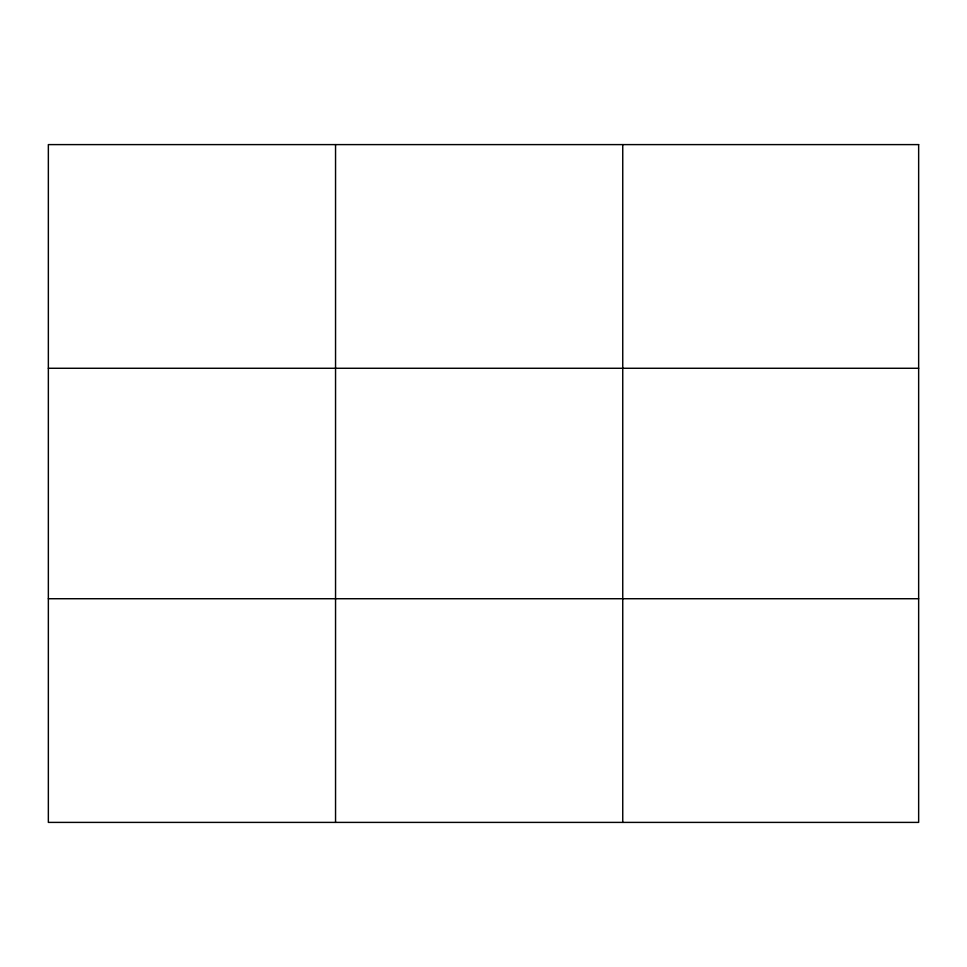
<?xml version="1.0" encoding="UTF-8"?>
<svg xmlns="http://www.w3.org/2000/svg" width="967" height="967" viewBox="0 0 967 967"><rect width="100%" height="100%" fill="white"/><g stroke="black" fill="none" stroke-linecap="round" stroke-linejoin="round"><path stroke-width="1.45" d="M335.549 144.603L335.549 822.397M622.748 144.603L622.748 822.397M48.35 368.27L918.65 368.27M48.35 598.73L918.65 598.73M918.65 144.603L918.65 822.397L48.35 822.397L48.35 144.603L918.65 144.603"/></g></svg>
